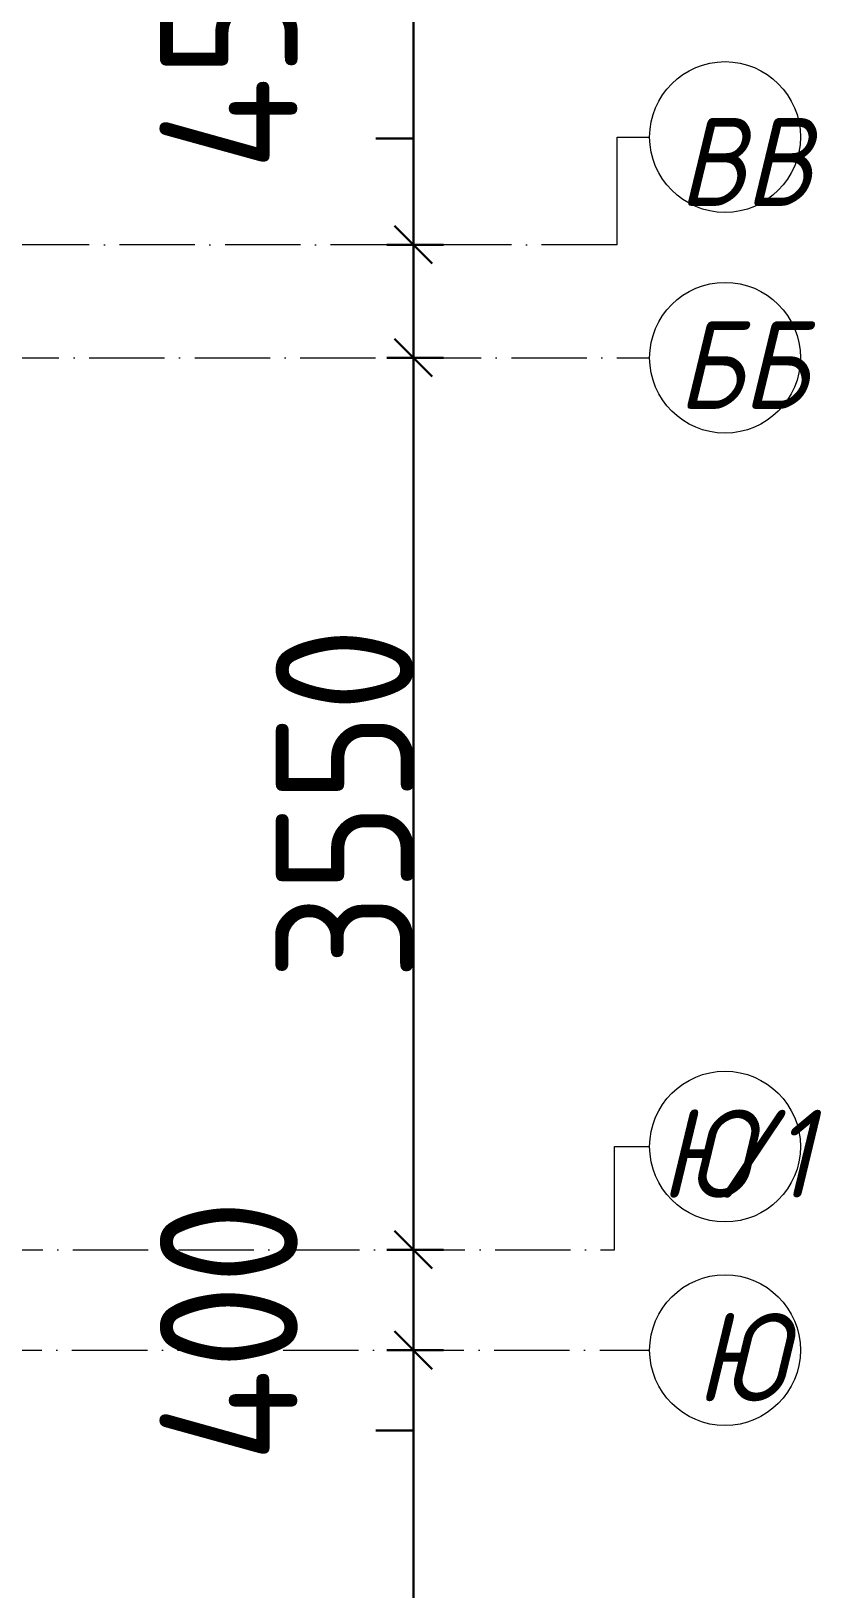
# Model space of a CAD drawing. Header units: millimetres. Extents: x -17017 to 628417, y -109036 to 199237.
# Drawn here: x 385383 to 388530, y -44982 to -38782 of the extents above; entities that cross this region are included whole.
import ezdxf

# ---------------------------------------------------------------- set-up
doc = ezdxf.new("R2010")
doc.units = ezdxf.units.MM
doc.linetypes.add('50_200_ШТРИХ_1Т_ш5_п1_п1_', pattern=[700, 500, -100, 0, -100])
for name, color, linetype, lineweight in [('A-____-____-DIMS', 7, 'Continuous', 9), ('S-GRID-____-IDEN', 7, 'Continuous', 9), ('S-GRID-____-OTLN', 7, 'Continuous', 9), ('S-GRID-____-OTLN-1', 7, '50_200_ШТРИХ_1Т_ш5_п1_п1_', 9), ('стяжа', 7, 'Continuous', 30)]:
    doc.layers.add(name, color=color, linetype=linetype, lineweight=lineweight)
doc.styles.add('ISOCPEUR_I', font='isocpeui.ttf', dxfattribs={"width": 0.9, "height": 2.5})
doc.styles.add('ISOCPEUR_I_9', font='isocpeui.ttf', dxfattribs={"width": 0.9, "height": 250})
doc.styles.add('СПДС', font='isocpeur.ttf', dxfattribs={"width": 0.9})
doc.dimstyles.new('ISO-2_5_0_9К_БОЛЬШОЙ_ОСИ', dxfattribs={"dimscale": 304.8, "dimtxt": 248.995294, "dimasz": 0.492126, "dimexe": 0.393701, "dimexo": 0, "dimgap": 0, "dimtad": 1, "dimdec": 0, "dimzin": 0, "dimdsep": 46, "dimtxsty": 'ISOCPEUR_I_9', "dimblk1": 'OBLIQUE', "dimblk2": 'OBLIQUE', "dimsah": 1, "dimcen": 0.09, "dimdle": 0.393701, "dimazin": 0, "dimtfac": 1, "dimtdec": 4, "dimtix": 1, "dimtmove": 0, "dimatfit": 3, "dimfxl": 1, "dimtvp": 1, "dimtolj": 1, "dimtzin": 0, "dimarcsym": 2})
doc.dimstyles.new('ISO-2_5_0_9К_БОЛЬШОЙ_ОСИ_1', dxfattribs={"dimscale": 304.8, "dimtxt": 248.995294, "dimasz": 0.492126, "dimexe": 0.393701, "dimexo": 0, "dimgap": 0, "dimtad": 1, "dimdec": 0, "dimzin": 0, "dimdsep": 46, "dimtxsty": 'ISOCPEUR_I_9', "dimblk1": 'OBLIQUE', "dimblk2": 'OBLIQUE', "dimsah": 1, "dimcen": 0.09, "dimdle": 0.393701, "dimazin": 0, "dimtfac": 1, "dimtdec": 4, "dimtix": 1, "dimtmove": 1, "dimatfit": 3, "dimfxl": 1, "dimtvp": 1, "dimtolj": 1, "dimtzin": 0, "dimarcsym": 2})

# ---------------------------------------------------------------- blocks, each defined once
blk = doc.blocks.new('Ось сетки - Круг_Ø6_00__ISO-2_5_0_9K_-25732049-АР1_План отверстий 3 этажа в осях 1-64_А-ГГ')
at = {"layer": 'S-GRID-____-IDEN'}
blk.add_circle((0, 0), 3, dxfattribs=at)
blk = doc.blocks.new('Ось сетки - Круг_Ø6_00__ISO-2_5_0_9K_-25732049-АР1_План отверстий 3 этажа в осях 1-64_Ю-ЯЯ')
at = {"layer": 'S-GRID-____-IDEN'}
blk.add_circle((0, 0), 3, dxfattribs=at)
blk = doc.blocks.new('_Oblique')
at = {"color": 0, "linetype": 'ByBlock', "lineweight": -2}
blk.add_line((-0.5, -0.5), (0.5, 0.5), dxfattribs=at)
blk = doc.blocks.new('*D2854')
at = {"layer": 'A-____-____-DIMS', "color": 0, "lineweight": -2, "transparency": 16777216}
for p, q in [((386904.9, -44152.4), (386904.9, -43512.4)), ((386798.9, -43632.4), (387024.9, -43632.4)), ((386798.9, -44032.4), (387024.9, -44032.4)), ((386904.9, -44352.1), (386904.9, -44032.4)), ((386754.9, -44352.1), (386904.9, -44352.1))]:
    blk.add_line(p, q, dxfattribs=at)
at = {"layer": 'Defpoints', "color": 0, "transparency": 16777216}
for p in [(386798.9, -43632.4), (386904.9, -43632.4), (386798.9, -44032.4)]:
    blk.add_point(p, dxfattribs=at)
at = {"layer": 'A-____-____-DIMS', "color": 0, "lineweight": -2, "transparency": 16777216, "xscale": 150, "yscale": 150, "zscale": 150}
for p, rotation in [((386904.9, -43632.4), 90), ((386904.9, -44032.4), 270)]:
    blk.add_blockref('_Oblique', p, dxfattribs=dict(at, rotation=rotation))
at = {"layer": 'A-____-____-DIMS', "color": 0, "transparency": 16777216, "insert": (385895.4, -44480.1), "char_height": 548.64, "attachment_point": 1, "rotation": 90, "line_spacing_factor": 1.149209, "style": 'СПДС'}
blk.add_mtext('\\A1;400', dxfattribs=at)
blk = doc.blocks.new('*D2855')
at = {"layer": 'A-____-____-DIMS', "color": 0, "lineweight": -2, "transparency": 16777216}
for p, q in [((386904.9, -43752.4), (386904.9, -39962.4)), ((386798.9, -40082.4), (387024.9, -40082.4)), ((386798.9, -43632.4), (387024.9, -43632.4))]:
    blk.add_line(p, q, dxfattribs=at)
at = {"layer": 'Defpoints', "color": 0, "transparency": 16777216}
for p in [(386798.9, -40082.4), (386904.9, -40082.4), (386798.9, -43632.4)]:
    blk.add_point(p, dxfattribs=at)
at = {"layer": 'A-____-____-DIMS', "color": 0, "lineweight": -2, "transparency": 16777216, "xscale": 150, "yscale": 150, "zscale": 150}
for p, rotation in [((386904.9, -40082.4), 90), ((386904.9, -43632.4), 270)]:
    blk.add_blockref('_Oblique', p, dxfattribs=dict(at, rotation=rotation))
at = {"layer": 'A-____-____-DIMS', "color": 0, "transparency": 16777216, "insert": (386630.6, -41857.4), "char_height": 548.64, "attachment_point": 5, "rotation": 90, "style": 'СПДС'}
blk.add_mtext('\\A1;3550', dxfattribs=at)
blk = doc.blocks.new('*D2856')
at = {"layer": 'A-____-____-DIMS', "color": 0, "lineweight": -2, "transparency": 16777216}
for p, q in [((386754.9, -39209.4), (386904.9, -39209.4)), ((386904.9, -39209.4), (386904.9, -39632.4)), ((386904.9, -40202.4), (386904.9, -39512.4)), ((386798.9, -39632.4), (387024.9, -39632.4)), ((386798.9, -40082.4), (387024.9, -40082.4))]:
    blk.add_line(p, q, dxfattribs=at)
at = {"layer": 'Defpoints', "color": 0, "transparency": 16777216}
for p in [(386798.9, -39632.4), (386904.9, -39632.4), (386798.9, -40082.4)]:
    blk.add_point(p, dxfattribs=at)
at = {"layer": 'A-____-____-DIMS', "color": 0, "lineweight": -2, "transparency": 16777216, "xscale": 150, "yscale": 150, "zscale": 150}
for p, rotation in [((386904.9, -39632.4), 90), ((386904.9, -40082.4), 270)]:
    blk.add_blockref('_Oblique', p, dxfattribs=dict(at, rotation=rotation))
at = {"layer": 'A-____-____-DIMS', "color": 0, "transparency": 16777216, "insert": (385895.4, -39337.4), "char_height": 548.64, "attachment_point": 1, "rotation": 90, "line_spacing_factor": 1.149209, "style": 'СПДС'}
blk.add_mtext('\\A1;450', dxfattribs=at)
blk = doc.blocks.new('*D2857')
at = {"layer": 'A-____-____-DIMS', "color": 0, "lineweight": -2, "transparency": 16777216}
for p, q in [((386904.9, -39752.4), (386904.9, -34812.4)), ((386798.9, -34932.4), (387024.9, -34932.4)), ((386798.9, -39632.4), (387024.9, -39632.4))]:
    blk.add_line(p, q, dxfattribs=at)
at = {"layer": 'Defpoints', "color": 0, "transparency": 16777216}
for p in [(386798.9, -34932.4), (386904.9, -34932.4), (386798.9, -39632.4)]:
    blk.add_point(p, dxfattribs=at)
at = {"layer": 'A-____-____-DIMS', "color": 0, "lineweight": -2, "transparency": 16777216, "xscale": 150, "yscale": 150, "zscale": 150}
for p, rotation in [((386904.9, -34932.4), 90), ((386904.9, -39632.4), 270)]:
    blk.add_blockref('_Oblique', p, dxfattribs=dict(at, rotation=rotation))
at = {"layer": 'A-____-____-DIMS', "color": 0, "transparency": 16777216, "insert": (386630.6, -37282.4), "char_height": 548.64, "attachment_point": 5, "rotation": 90, "style": 'СПДС'}
blk.add_mtext('\\A1;4700', dxfattribs=at)
blk = doc.blocks.new('*D2881')
at = {"layer": 'A-____-____-DIMS', "color": 0, "lineweight": -2, "transparency": 16777216}
for p, q in [((386904.9, -49652.4), (386904.9, -43912.4)), ((386798.9, -44032.4), (387024.9, -44032.4)), ((386798.9, -49532.4), (387024.9, -49532.4))]:
    blk.add_line(p, q, dxfattribs=at)
at = {"layer": 'Defpoints', "color": 0, "transparency": 16777216}
for p in [(386798.9, -44032.4), (386904.9, -44032.4), (386798.9, -49532.4)]:
    blk.add_point(p, dxfattribs=at)
at = {"layer": 'A-____-____-DIMS', "color": 0, "lineweight": -2, "transparency": 16777216, "xscale": 150, "yscale": 150, "zscale": 150}
for p, rotation in [((386904.9, -44032.4), 90), ((386904.9, -49532.4), 270)]:
    blk.add_blockref('_Oblique', p, dxfattribs=dict(at, rotation=rotation))
at = {"layer": 'A-____-____-DIMS', "color": 0, "transparency": 16777216, "insert": (386630.6, -46782.4), "char_height": 548.64, "attachment_point": 5, "rotation": 90, "style": 'СПДС'}
blk.add_mtext('\\A1;5500', dxfattribs=at)
blk = doc.blocks.new('*D2882')
at = {"layer": 'A-____-____-DIMS', "color": 0, "lineweight": -2, "transparency": 16777216}
for p, q in [((386904.9, -44152.4), (386904.9, -43512.4)), ((386798.9, -43632.4), (387024.9, -43632.4)), ((386798.9, -44032.4), (387024.9, -44032.4)), ((386904.9, -44352.1), (386904.9, -44032.4)), ((386754.9, -44352.1), (386904.9, -44352.1))]:
    blk.add_line(p, q, dxfattribs=at)
at = {"layer": 'Defpoints', "color": 0, "transparency": 16777216}
for p in [(386798.9, -43632.4), (386904.9, -43632.4), (386798.9, -44032.4)]:
    blk.add_point(p, dxfattribs=at)
at = {"layer": 'A-____-____-DIMS', "color": 0, "lineweight": -2, "transparency": 16777216, "xscale": 150, "yscale": 150, "zscale": 150}
for p, rotation in [((386904.9, -43632.4), 90), ((386904.9, -44032.4), 270)]:
    blk.add_blockref('_Oblique', p, dxfattribs=dict(at, rotation=rotation))
at = {"layer": 'A-____-____-DIMS', "color": 0, "transparency": 16777216, "insert": (385895.4, -44480.1), "char_height": 548.64, "attachment_point": 1, "rotation": 90, "line_spacing_factor": 1.149209, "style": 'СПДС'}
blk.add_mtext('\\A1;400', dxfattribs=at)
blk = doc.blocks.new('*D2883')
at = {"layer": 'A-____-____-DIMS', "color": 0, "lineweight": -2, "transparency": 16777216}
for p, q in [((386904.9, -43752.4), (386904.9, -39962.4)), ((386798.9, -40082.4), (387024.9, -40082.4)), ((386798.9, -43632.4), (387024.9, -43632.4))]:
    blk.add_line(p, q, dxfattribs=at)
at = {"layer": 'Defpoints', "color": 0, "transparency": 16777216}
for p in [(386798.9, -40082.4), (386904.9, -40082.4), (386798.9, -43632.4)]:
    blk.add_point(p, dxfattribs=at)
at = {"layer": 'A-____-____-DIMS', "color": 0, "lineweight": -2, "transparency": 16777216, "xscale": 150, "yscale": 150, "zscale": 150}
for p, rotation in [((386904.9, -40082.4), 90), ((386904.9, -43632.4), 270)]:
    blk.add_blockref('_Oblique', p, dxfattribs=dict(at, rotation=rotation))
at = {"layer": 'A-____-____-DIMS', "color": 0, "transparency": 16777216, "insert": (386630.6, -41857.4), "char_height": 548.64, "attachment_point": 5, "rotation": 90, "style": 'СПДС'}
blk.add_mtext('\\A1;3550', dxfattribs=at)
blk = doc.blocks.new('*D2884')
at = {"layer": 'A-____-____-DIMS', "color": 0, "lineweight": -2, "transparency": 16777216}
for p, q in [((386754.9, -39209.4), (386904.9, -39209.4)), ((386904.9, -39209.4), (386904.9, -39632.4)), ((386904.9, -40202.4), (386904.9, -39512.4)), ((386798.9, -39632.4), (387024.9, -39632.4)), ((386798.9, -40082.4), (387024.9, -40082.4))]:
    blk.add_line(p, q, dxfattribs=at)
at = {"layer": 'Defpoints', "color": 0, "transparency": 16777216}
for p in [(386798.9, -39632.4), (386904.9, -39632.4), (386798.9, -40082.4)]:
    blk.add_point(p, dxfattribs=at)
at = {"layer": 'A-____-____-DIMS', "color": 0, "lineweight": -2, "transparency": 16777216, "xscale": 150, "yscale": 150, "zscale": 150}
for p, rotation in [((386904.9, -39632.4), 90), ((386904.9, -40082.4), 270)]:
    blk.add_blockref('_Oblique', p, dxfattribs=dict(at, rotation=rotation))
at = {"layer": 'A-____-____-DIMS', "color": 0, "transparency": 16777216, "insert": (385895.4, -39337.4), "char_height": 548.64, "attachment_point": 1, "rotation": 90, "line_spacing_factor": 1.149209, "style": 'СПДС'}
blk.add_mtext('\\A1;450', dxfattribs=at)
blk = doc.blocks.new('3эт')
at = {"layer": 'S-GRID-____-OTLN-1', "color": 251, "ltscale": 0.6, "true_color": 0x636466}
for p, q in [((387715.1, -39632.4), (376792, -39632.4)), ((387715.1, -39632.4), (376792, -39632.4)), ((376792, -40082.4), (387845.1, -40082.4)), ((376792, -40082.4), (387845.1, -40082.4)), ((358243, -43632.4), (387705.3, -43632.4)), ((358243, -43632.4), (387705.3, -43632.4)), ((351097.5, -44032.4), (387845.1, -44032.4))]:
    blk.add_line(p, q, dxfattribs=at)
at = {"layer": 'S-GRID-____-IDEN', "xscale": 99.99999999999993, "yscale": 99.99999999999993, "zscale": 99.99999999999993}
for p, rotation in [((388145.1, -39203.8), 89.99999999999982), ((388145.1, -40082.4), 269.9999999999995), ((388145.1, -43222.2), 269.9999999999994), ((388145.1, -44032.4), 269.9999999999995)]:
    blk.add_blockref('Ось сетки - Круг_Ø6_00__ISO-2_5_0_9K_-25732049-АР1_План отверстий 3 этажа в осях 1-64_Ю-ЯЯ', p, dxfattribs=dict(at, rotation=rotation))
at = {"layer": 'S-GRID-____-IDEN', "char_height": 350, "attachment_point": 1}
for s, insert, width, style in [('ВВ', (387960, -39127.7), 447.342, 'ISOCPEUR_I_9'), ('ВВ', (387960, -39127.7), 447.342, 'ISOCPEUR_I'), ('ББ', (387954.9, -39935.8), 447.342, 'ISOCPEUR_I_9'), ('ББ', (387954.9, -39935.8), 447.342, 'ISOCPEUR_I'), ('\\fISOCPEUR|b0|i1|c204|p34|;\\W.9;Ю', (387886.5, -43075.6), 266.962, 'ISOCPEUR_I_9'), ('\\fISOCPEUR|b0|i1|c204|p34|;\\W.9;Ю', (387886.5, -43075.6), 266.962, 'ISOCPEUR_I'), ('/1', (388106.8, -43075.6), 346.329, 'ISOCPEUR_I_9'), ('/1', (388106.8, -43075.6), 346.329, 'ISOCPEUR_I'), ('\\fISOCPEUR|b0|i1|c204|p34|;\\W.9;Ю', (388029.1, -43885.8), 266.962, 'ISOCPEUR_I_9'), ('\\fISOCPEUR|b0|i1|c204|p34|;\\W.9;Ю', (388029.1, -43885.8), 266.962, 'ISOCPEUR_I')]:
    blk.add_mtext(s, dxfattribs=dict(at, insert=insert, width=width, style=style))
at = {"layer": 'A-____-____-DIMS'}
for base, p1, p2, override, picture, middle in [((386904.9, -34932.4), (386798.9, -39632.4), (386798.9, -34932.4), {"dimtxt": 1.8, "dimpost": '<>', "dimtxsty": 'СПДС', "dimfxl": 4700}, '*D2857', (386630.6, -37282.4)), ((386904.9, -40082.4), (386798.9, -43632.4), (386798.9, -40082.4), {"dimtxt": 1.8, "dimpost": '<>', "dimtxsty": 'СПДС', "dimfxl": 3550}, '*D2855', (386630.6, -41857.4)), ((386904.9, -40082.4), (386798.9, -43632.4), (386798.9, -40082.4), {"dimtxt": 1.8, "dimpost": '<>', "dimtxsty": 'СПДС', "dimfxl": 3550}, '*D2883', (386630.6, -41857.4)), ((386904.9, -44032.4), (386798.9, -49532.4), (386798.9, -44032.4), {"dimtxt": 1.8, "dimpost": '<>', "dimtxsty": 'СПДС', "dimfxl": 5500}, '*D2881', (386630.6, -46782.4))]:
    dim = blk.add_linear_dim(base=base, p1=p1, p2=p2, angle=90, dimstyle='ISO-2_5_0_9К_БОЛЬШОЙ_ОСИ', override=override, dxfattribs=at)
    dim.commit()
    dim.dimension.update_dxf_attribs({"geometry": picture, "text_midpoint": middle})
for base, p1, p2, override, picture, middle in [((386904.9, -39632.4), (386798.9, -40082.4), (386798.9, -39632.4), {"dimtxt": 1.8, "dimpost": '<>', "dimtxsty": 'СПДС', "dimfxl": 450}, '*D2856', (386745, -39209.4)), ((386904.9, -39632.4), (386798.9, -40082.4), (386798.9, -39632.4), {"dimtxt": 1.8, "dimpost": '<>', "dimtxsty": 'СПДС', "dimfxl": 450}, '*D2884', (386745, -39209.4)), ((386904.9, -43632.4), (386798.9, -44032.4), (386798.9, -43632.4), {"dimtxt": 1.8, "dimpost": '<>', "dimtxsty": 'СПДС', "dimfxl": 400}, '*D2854', (386745, -44352.1)), ((386904.9, -43632.4), (386798.9, -44032.4), (386798.9, -43632.4), {"dimtxt": 1.8, "dimpost": '<>', "dimtxsty": 'СПДС', "dimfxl": 400}, '*D2882', (386745, -44352.1))]:
    dim = blk.add_linear_dim(base=base, p1=p1, p2=p2, angle=90, dimstyle='ISO-2_5_0_9К_БОЛЬШОЙ_ОСИ_1', override=override, dxfattribs=at)
    dim.commit()
    dim.dimension.update_dxf_attribs({"geometry": picture, "text_midpoint": middle, "dimtype": 160, "text_rotation": 90})

msp = doc.modelspace()

# ---------------------------------------------------------------- linework, layer by layer
at = {"layer": 'S-GRID-____-OTLN'}
for p, q in [((387715.1, -39203.8), (387845.1, -39203.8)), ((387715.1, -39632.4), (387715.1, -39203.8)), ((387715.1, -39203.8), (387845.1, -39203.8)), ((387715.1, -39632.4), (387715.1, -39203.8)), ((387705.3, -43222.2), (387845.1, -43222.2)), ((387705.3, -43632.4), (387705.3, -43222.2)), ((387705.3, -43222.2), (387845.1, -43222.2)), ((387705.3, -43632.4), (387705.3, -43222.2))]:
    msp.add_line(p, q, dxfattribs=at)

# ---------------------------------------------------------------- block references
at = {"layer": 'S-GRID-____-IDEN', "xscale": 99.99999999999993, "yscale": 99.99999999999993, "zscale": 99.99999999999993}
for p, rotation in [((388145.1, -39203.8), 89.99999999999982), ((388145.1, -40082.4), 269.9999999999995), ((388145.1, -43222.2), 269.9999999999994), ((388145.1, -44032.4), 269.9999999999995)]:
    msp.add_blockref('Ось сетки - Круг_Ø6_00__ISO-2_5_0_9K_-25732049-АР1_План отверстий 3 этажа в осях 1-64_А-ГГ', p, dxfattribs=dict(at, rotation=rotation))
at = {"layer": 'стяжа'}
msp.add_blockref('3эт', (0, 0), dxfattribs=at)

doc.saveas('drawing.dxf')
